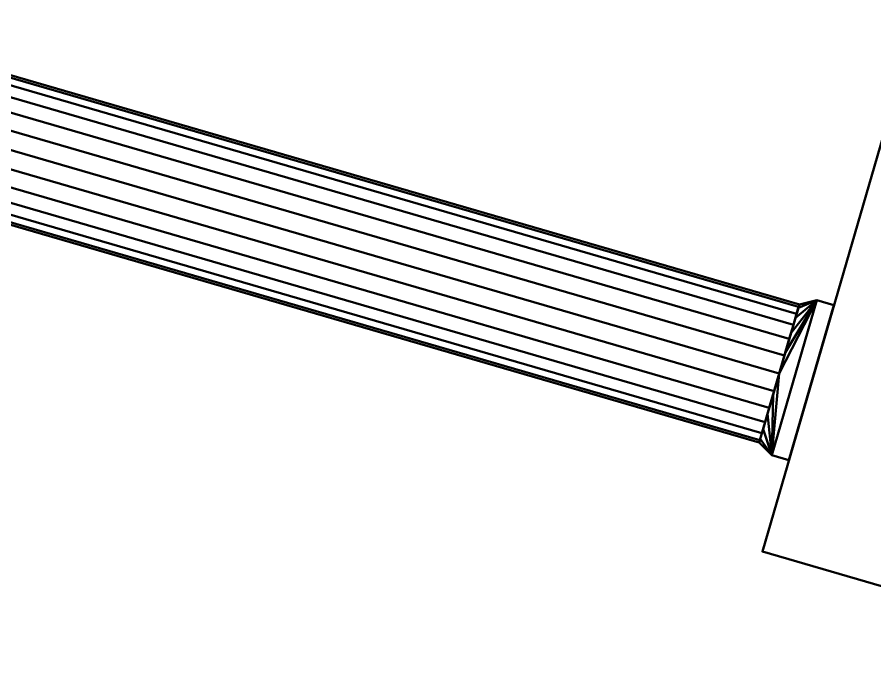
# Model space of a CAD drawing. Header units: inches. Extents: x -1654 to 1344, y -1538 to 36.
# Drawn here: x 775.69 to 823.5, y -658.15 to -622.11 of the extents above; entities that cross this region are included whole.
import ezdxf

# ---------------------------------------------------------------- set-up
doc = ezdxf.new("R2010")
doc.units = ezdxf.units.IN
doc.header["$MEASUREMENT"] = 0
doc.linetypes.add('Center', pattern=[1.25, 0.25, -0.1875, 0.625, -0.1875])
for name, color, linetype, lineweight in [('M-EQPT', 2, 'Continuous', 50), ('M-HVAC-DUCT', 1, 'Center', 30), ('M-HVAC-DUCT-SA', 1, 'Continuous', 50)]:
    doc.layers.add(name, color=color, linetype=linetype, lineweight=lineweight)

# ---------------------------------------------------------------- blocks, each defined once
blk = doc.blocks.new('Heat Pump - Horizontal - Water Source - Heat Pump 2 Ton Horizontal-844838-_3D_')
at = {"layer": 'M-EQPT'}
mesh = blk.add_polyface(dxfattribs=at)
corners = [(-7.25, 12.199, 4.5), (-7.25, 12.199, -4.5), (-16.25, 12.199, -4.5), (-16.25, 12.199, 4.5)]
mesh.append_faces([[corners[k] for k in face] for face in [(3, 0, 1, 2)]])
mesh = blk.add_polyface(dxfattribs=at)
corners = [(-16.25, 12.199, -4.5), (-7.25, 12.199, -4.5), (-7.25, 11.199, -4.5), (-16.25, 11.199, -4.5)]
mesh.append_faces([[corners[k] for k in face] for face in [(0, 1, 2, 3)]])
mesh = blk.add_polyface(dxfattribs=at)
corners = [(-16.25, 12.199, 4.5), (-16.25, 12.199, -4.5), (-16.25, 11.199, -4.5), (-16.25, 11.199, 4.5)]
mesh.append_faces([[corners[k] for k in face] for face in [(0, 1, 2, 3)]])
mesh = blk.add_polyface(dxfattribs=at)
corners = [(-7.25, 12.199, 4.5), (-16.25, 12.199, 4.5), (-16.25, 11.199, 4.5), (-7.25, 11.199, 4.5)]
mesh.append_faces([[corners[k] for k in face] for face in [(0, 1, 2, 3)]])
mesh = blk.add_polyface(dxfattribs=at)
corners = [(-7.25, 12.199, -4.5), (-7.25, 12.199, 4.5), (-7.25, 11.199, 4.5), (-7.25, 11.199, -4.5)]
mesh.append_faces([[corners[k] for k in face] for face in [(0, 1, 2, 3)]])
mesh = blk.add_polyface(dxfattribs=at)
corners = [(21.551, -11.199, 8.65), (21.551, 11.199, 8.65), (-21.551, 11.199, 8.65), (-21.551, -11.199, 8.65)]
mesh.append_faces([[corners[k] for k in face] for face in [(2, 3, 0, 1)]])
mesh = blk.add_polyface(dxfattribs=at)
corners = [(21.551, -11.199, -8.65), (-21.551, -11.199, -8.65), (-21.551, 11.199, -8.65), (21.551, 11.199, -8.65)]
mesh.append_faces([[corners[k] for k in face] for face in [(2, 3, 0, 1)]])
mesh = blk.add_polyface(dxfattribs=at)
corners = [(-21.551, 11.199, 8.65), (21.551, 11.199, 8.65), (21.551, 11.199, -8.65), (-21.551, 11.199, -8.65)]
mesh.append_faces([[corners[k] for k in face] for face in [(0, 1, 2, 3)]])
mesh = blk.add_polyface(dxfattribs=at)
corners = [(-21.551, -11.199, 8.65), (-21.551, 11.199, 8.65), (-21.551, 11.199, -8.65), (-21.551, -11.199, -8.65)]
mesh.append_faces([[corners[k] for k in face] for face in [(0, 1, 2, 3)]])
mesh = blk.add_polyface(dxfattribs=at)
corners = [(-7.25, 11.199, 4.5), (-16.25, 11.199, 4.5), (-16.25, 11.199, -4.5), (-7.25, 11.199, -4.5)]
mesh.append_faces([[corners[k] for k in face] for face in [(2, 3, 0, 1)]])
blk = doc.blocks.new('Rectangular to Round Transition - Angle - 60 Degree-919105-_3D_')
at = {"layer": 'M-HVAC-DUCT', "color": 8, "linetype": 'Continuous', "lineweight": 50}
mesh = blk.add_polyface(dxfattribs=at)
corners = [(0, -4.5, 4.5), (0, 4.5, 4.5), (0, 4.5, -4.5), (0, -4.5, -4.5)]
mesh.append_faces([[corners[k] for k in face] for face in [(0, 1, 2, 3)]], dxfattribs={"color": 8})
mesh = blk.add_polyface(dxfattribs=at)
corners = [(0, -4.5, -4.5), (0, 4.5, -4.5), (0.866, 0, -4)]
mesh.append_faces([[corners[k] for k in face] for face in [(0, 1, 2)]], dxfattribs={"color": 8})
mesh = blk.add_polyface(dxfattribs=at)
corners = [(0.866, 4), (0.866, 3.804, -1.236), (0.866, 3.236, -2.351), (0.866, 2.351, -3.236), (0.866, 1.236, -3.804), (0.866, 0, -4), (0, 4.5, -4.5), (0, 4.5, -4.5), (0, 4.5, -4.5), (0, 4.5, -4.5), (0, 4.5, -4.5), (0, 4.5, -4.5), (0, 4.5, -4.5), (0, 4.5, -4.5), (0, 4.5, -4.5), (0, 4.5, -4.5)]
mesh.append_faces([[corners[k] for k in face] for face in [(5, 7, 4), (9, 3, 4), (10, 2, 3), (2, 12, 1), (14, 0, 1)]], dxfattribs={"color": 8})
mesh = blk.add_polyface(dxfattribs=at)
corners = [(0, 4.5, -4.5), (0, 4.5, 4.5), (0.866, 4)]
mesh.append_faces([[corners[k] for k in face] for face in [(0, 1, 2)]], dxfattribs={"color": 8})
mesh = blk.add_polyface(dxfattribs=at)
corners = [(0.866, 0, 4), (0.866, 1.236, 3.804), (0.866, 2.351, 3.236), (0.866, 3.236, 2.351), (0.866, 3.804, 1.236), (0.866, 4), (0, 4.5, 4.5), (0, 4.5, 4.5), (0, 4.5, 4.5), (0, 4.5, 4.5), (0, 4.5, 4.5), (0, 4.5, 4.5), (0, 4.5, 4.5), (0, 4.5, 4.5), (0, 4.5, 4.5), (0, 4.5, 4.5)]
mesh.append_faces([[corners[k] for k in face] for face in [(5, 7, 4), (9, 3, 4), (10, 2, 3), (2, 12, 1), (14, 0, 1)]], dxfattribs={"color": 8})
mesh = blk.add_polyface(dxfattribs=at)
corners = [(0, 4.5, 4.5), (0, -4.5, 4.5), (0.866, 0, 4)]
mesh.append_faces([[corners[k] for k in face] for face in [(0, 1, 2)]], dxfattribs={"color": 8})
mesh = blk.add_polyface(dxfattribs=at)
corners = [(0.866, 0, 4), (0.866, -1.236, 3.804), (0.866, -2.351, 3.236), (0.866, -3.236, 2.351), (0.866, -3.804, 1.236), (0.866, -4), (0.866, -3.804, -1.236), (0.866, -3.236, -2.351), (0.866, -2.351, -3.236), (0.866, -1.236, -3.804), (0.866, 0, -4), (0.866, 1.236, -3.804), (0.866, 2.351, -3.236), (0.866, 3.236, -2.351), (0.866, 3.804, -1.236), (0.866, 4), (0.866, 3.804, 1.236), (0.866, 3.236, 2.351), (0.866, 2.351, 3.236), (0.866, 1.236, 3.804)]
mesh.append_faces([[corners[k] for k in face] for face in [(6, 3, 4, 5)]], dxfattribs={"vtx0": -1, "color": 8})
mesh.append_faces([[corners[k] for k in face] for face in [(9, 2, 8)]], dxfattribs={"vtx0": -1, "vtx1": -1, "color": 8})
mesh.append_faces([[corners[k] for k in face] for face in [(8, 2, 3, 7), (3, 6, 7)]], dxfattribs={"vtx0": -1, "vtx2": -1, "color": 8})
mesh.append_faces([[corners[k] for k in face] for face in [(19, 10, 11, 12)]], dxfattribs={"vtx0": -1, "vtx3": -1, "color": 8})
mesh.append_faces([[corners[k] for k in face] for face in [(16, 17, 14, 15)]], dxfattribs={"vtx1": -1, "color": 8})
mesh.append_faces([[corners[k] for k in face] for face in [(1, 2, 9, 0)]], dxfattribs={"vtx1": -1, "vtx2": -1, "color": 8})
mesh.append_faces([[corners[k] for k in face] for face in [(19, 0, 9, 10), (18, 19, 12, 13), (17, 18, 13, 14)]], dxfattribs={"vtx1": -1, "vtx3": -1, "color": 8})
mesh = blk.add_polyface(dxfattribs=at)
corners = [(0.866, -4), (0.866, -3.804, 1.236), (0.866, -3.236, 2.351), (0.866, -2.351, 3.236), (0.866, -1.236, 3.804), (0.866, 0, 4), (0, -4.5, 4.5), (0, -4.5, 4.5), (0, -4.5, 4.5), (0, -4.5, 4.5), (0, -4.5, 4.5), (0, -4.5, 4.5), (0, -4.5, 4.5), (0, -4.5, 4.5), (0, -4.5, 4.5), (0, -4.5, 4.5)]
mesh.append_faces([[corners[k] for k in face] for face in [(5, 7, 4), (9, 3, 4), (10, 2, 3), (2, 12, 1), (14, 0, 1)]], dxfattribs={"color": 8})
mesh = blk.add_polyface(dxfattribs=at)
corners = [(0.866, 0, -4), (0.866, -1.236, -3.804), (0.866, -2.351, -3.236), (0.866, -3.236, -2.351), (0.866, -3.804, -1.236), (0.866, -4), (0, -4.5, -4.5), (0, -4.5, -4.5), (0, -4.5, -4.5), (0, -4.5, -4.5), (0, -4.5, -4.5), (0, -4.5, -4.5), (0, -4.5, -4.5), (0, -4.5, -4.5), (0, -4.5, -4.5), (0, -4.5, -4.5)]
mesh.append_faces([[corners[k] for k in face] for face in [(5, 7, 4), (9, 3, 4), (10, 2, 3), (2, 12, 1), (14, 0, 1)]], dxfattribs={"color": 8})
mesh = blk.add_polyface(dxfattribs=at)
corners = [(0, -4.5, 4.5), (0, -4.5, -4.5), (0.866, -4)]
mesh.append_faces([[corners[k] for k in face] for face in [(0, 1, 2)]], dxfattribs={"color": 8})

msp = doc.modelspace()

# ---------------------------------------------------------------- linework, layer by layer
at = {"layer": 'M-HVAC-DUCT', "color": 5}
msp.add_line((818.179, -641.967, 1326), (722.986, -614.293, 1326), dxfattribs=at)
msp.add_line((818.179, -641.967, 1326), (722.986, -614.293, 1326), dxfattribs=at)

# ---------------------------------------------------------------- block references
at = {"layer": 'M-EQPT', "rotation": 73.79013128408315}
msp.add_blockref('Heat Pump - Horizontal - Water Source - Heat Pump 2 Ton Horizontal-844838-_3D_', (834.004, -634.331, 1326.002), dxfattribs=at)
at = {"layer": 'M-HVAC-DUCT-SA', "color": 8, "rotation": 163.7901312840834}
msp.add_blockref('Rectangular to Round Transition - Angle - 60 Degree-919105-_3D_', (819.01, -642.208, 1326), dxfattribs=at)

# ---------------------------------------------------------------- meshes
at = {"layer": 'M-HVAC-DUCT-SA', "color": 8}
mesh = msp.add_polyface(dxfattribs=at)
corners = [(818.179, -641.967, 1330), (818.468, -640.973, 1329.864), (818.737, -640.046, 1329.464), (818.968, -639.251, 1328.828), (819.146, -638.64, 1328), (819.257, -638.257, 1327.035), (819.295, -638.126, 1326), (724.102, -610.452, 1326), (724.064, -610.583, 1327.035), (723.953, -610.966, 1328), (723.775, -611.577, 1328.828), (723.544, -612.372, 1329.464), (723.275, -613.299, 1329.864), (722.986, -614.293, 1330)]
mesh.append_faces([[corners[k] for k in face] for face in [(8, 9, 4, 5), (3, 4, 9, 10), (11, 12, 1, 2), (2, 3, 10, 11)]], dxfattribs={"vtx1": -1, "vtx3": -1, "color": 8})
mesh.append_faces([[corners[k] for k in face] for face in [(6, 7, 8, 5)]], dxfattribs={"vtx2": -1, "color": 8})
mesh.append_faces([[corners[k] for k in face] for face in [(12, 13, 0, 1)]], dxfattribs={"vtx3": -1, "color": 8})
mesh = msp.add_polyface(dxfattribs=at)
corners = [(819.295, -638.126, 1326), (819.257, -638.257, 1324.965), (819.146, -638.64, 1324), (818.968, -639.251, 1323.172), (818.737, -640.046, 1322.536), (818.468, -640.973, 1322.136), (818.179, -641.967, 1322), (722.986, -614.293, 1322), (723.275, -613.299, 1322.136), (723.544, -612.372, 1322.536), (723.775, -611.577, 1323.172), (723.953, -610.966, 1324), (724.064, -610.583, 1324.965), (724.102, -610.452, 1326)]
mesh.append_faces([[corners[k] for k in face] for face in [(7, 8, 5, 6)]], dxfattribs={"vtx1": -1, "color": 8})
mesh.append_faces([[corners[k] for k in face] for face in [(8, 9, 4, 5), (3, 4, 9, 10), (11, 12, 1, 2), (2, 3, 10, 11)]], dxfattribs={"vtx1": -1, "vtx3": -1, "color": 8})
mesh.append_faces([[corners[k] for k in face] for face in [(12, 13, 0, 1)]], dxfattribs={"vtx3": -1, "color": 8})
mesh = msp.add_polyface(dxfattribs=at)
corners = [(817.062, -645.808, 1326), (817.1, -645.677, 1327.035), (817.212, -645.293, 1328), (817.389, -644.683, 1328.828), (817.62, -643.887, 1329.464), (817.89, -642.961, 1329.864), (818.179, -641.967, 1330), (722.986, -614.293, 1330), (722.697, -615.287, 1329.864), (722.427, -616.213, 1329.464), (722.196, -617.009, 1328.828), (722.019, -617.619, 1328), (721.907, -618.003, 1327.035), (721.869, -618.134, 1326)]
mesh.append_faces([[corners[k] for k in face] for face in [(7, 8, 5, 6)]], dxfattribs={"vtx1": -1, "color": 8})
mesh.append_faces([[corners[k] for k in face] for face in [(8, 9, 4, 5), (3, 4, 9, 10), (11, 12, 1, 2), (2, 3, 10, 11)]], dxfattribs={"vtx1": -1, "vtx3": -1, "color": 8})
mesh.append_faces([[corners[k] for k in face] for face in [(12, 13, 0, 1)]], dxfattribs={"vtx3": -1, "color": 8})
mesh = msp.add_polyface(dxfattribs=at)
corners = [(818.179, -641.967, 1322), (817.89, -642.961, 1322.136), (817.62, -643.887, 1322.536), (817.389, -644.683, 1323.172), (817.212, -645.293, 1324), (817.1, -645.677, 1324.965), (817.062, -645.808, 1326), (721.869, -618.134, 1326), (721.907, -618.003, 1324.965), (722.019, -617.619, 1324), (722.196, -617.009, 1323.172), (722.427, -616.213, 1322.536), (722.697, -615.287, 1322.136), (722.986, -614.293, 1322)]
mesh.append_faces([[corners[k] for k in face] for face in [(7, 8, 5, 6)]], dxfattribs={"vtx1": -1, "color": 8})
mesh.append_faces([[corners[k] for k in face] for face in [(8, 9, 4, 5), (3, 4, 9, 10), (11, 12, 1, 2), (2, 3, 10, 11)]], dxfattribs={"vtx1": -1, "vtx3": -1, "color": 8})
mesh.append_faces([[corners[k] for k in face] for face in [(12, 13, 0, 1)]], dxfattribs={"vtx3": -1, "color": 8})
mesh = msp.add_polyface(dxfattribs=at)
corners = [(819.295, -638.126, 1326), (819.257, -638.257, 1327.035), (819.146, -638.64, 1328), (818.968, -639.251, 1328.828), (818.737, -640.046, 1329.464), (818.468, -640.973, 1329.864), (818.179, -641.967, 1330), (817.89, -642.961, 1329.864), (817.62, -643.887, 1329.464), (817.389, -644.683, 1328.828), (817.212, -645.293, 1328), (817.1, -645.677, 1327.035), (817.062, -645.808, 1326), (817.1, -645.677, 1324.965), (817.212, -645.293, 1324), (817.389, -644.683, 1323.172), (817.62, -643.887, 1322.536), (817.89, -642.961, 1322.136), (818.179, -641.967, 1322), (818.468, -640.973, 1322.136), (818.737, -640.046, 1322.536), (818.968, -639.251, 1323.172), (819.146, -638.64, 1324), (819.257, -638.257, 1324.965)]
mesh.append_faces([[corners[k] for k in face] for face in [(12, 10, 11)]], dxfattribs={"vtx0": -1, "color": 8})
mesh.append_faces([[corners[k] for k in face] for face in [(13, 18, 6, 12)]], dxfattribs={"vtx0": -1, "vtx1": -1, "vtx2": -1, "color": 8})
mesh.append_faces([[corners[k] for k in face] for face in [(18, 21, 0, 6)]], dxfattribs={"vtx0": -1, "vtx1": -1, "vtx2": -1, "vtx3": -1, "color": 8})
mesh.append_faces([[corners[k] for k in face] for face in [(6, 0, 3, 4)]], dxfattribs={"vtx0": -1, "vtx1": -1, "vtx3": -1, "color": 8})
mesh.append_faces([[corners[k] for k in face] for face in [(5, 6, 4), (14, 15, 13), (17, 18, 16)]], dxfattribs={"vtx1": -1, "color": 8})
mesh.append_faces([[corners[k] for k in face] for face in [(15, 16, 18, 13), (9, 10, 12, 6)]], dxfattribs={"vtx1": -1, "vtx2": -1, "vtx3": -1, "color": 8})
mesh.append_faces([[corners[k] for k in face] for face in [(22, 23, 0, 21)]], dxfattribs={"vtx2": -1, "color": 8})
mesh.append_faces([[corners[k] for k in face] for face in [(18, 19, 20, 21), (0, 1, 2, 3), (6, 7, 8, 9)]], dxfattribs={"vtx3": -1, "color": 8})

doc.saveas('drawing.dxf')
